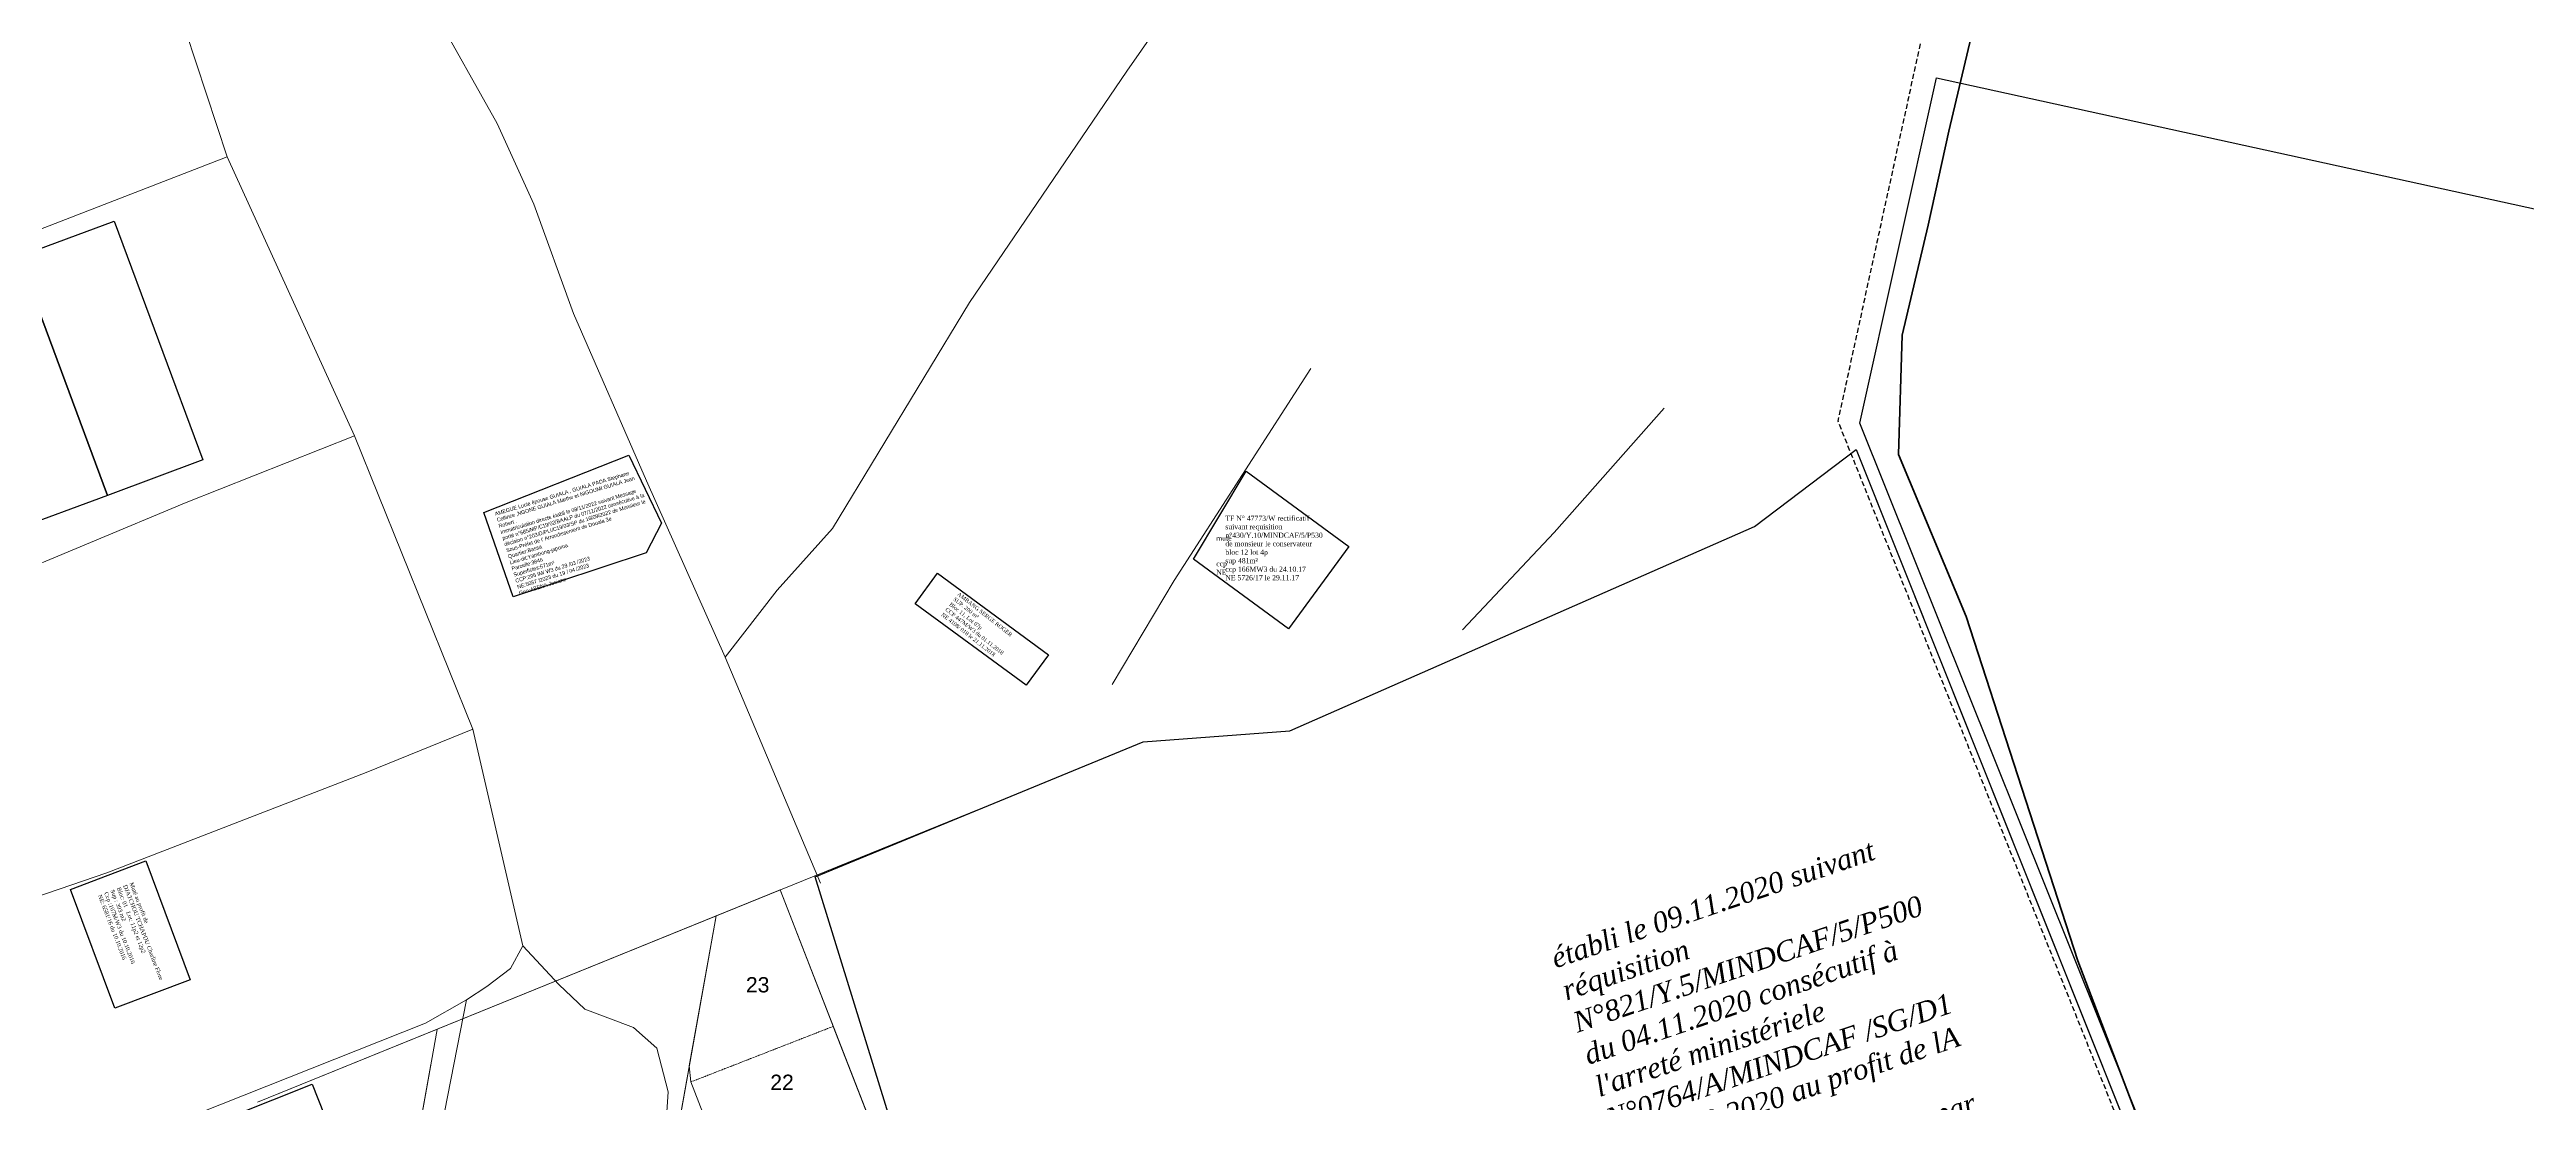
# Model space of a CAD drawing. Header units: millimetres. Extents: x 587399 to 927168, y 438565 to 1444955.
# Drawn here: x 589576.5 to 590062.8, y 443710.9 to 443917.5 of the extents above; entities that cross this region are included whole.
import ezdxf
from ezdxf.enums import TextEntityAlignment as Align

# ---------------------------------------------------------------- set-up
doc = ezdxf.new("R2010")
doc.units = ezdxf.units.MM
doc.header["$LTSCALE"] = 2
doc.linetypes.add('ACAD_ISO03W100', pattern=[30, 12, -18])
doc.linetypes.add('DISCONTINU', pattern=[0.75, 0.5, -0.25])
for name, color, linetype in [('CONTOUR', 130, 'Continuous'), ('end maj 26 02 2021', 7, 'Continuous'), ('MAJ JAN 2022', 1, 'Continuous'), ('TEXTE', 9, 'Continuous'), ('TF 13164 TF 13163 ET TF 45114 ANNULES', 250, 'Continuous')]:
    doc.layers.add(name, color=color, linetype=linetype)
for name, color, linetype, lineweight in [('MAJ APRES LE 13.01.2023', 222, 'Continuous', 30), ('Roads_main1', 10, 'Continuous', 100), ('Roads_others', 24, 'Continuous', 9)]:
    doc.layers.add(name, color=color, linetype=linetype, lineweight=lineweight)
doc.styles.add('Arial 1.0', font='arial.ttf', dxfattribs={"width": 0.99, "height": 0.5})
doc.styles.get("Standard").update_dxf_attribs({"font": 'arial.ttf'})
doc.styles.add('STYLE3', font='tt0012m_.ttf', dxfattribs={"height": 13})
doc.styles.add('Times 1.0', font='times.ttf', dxfattribs={"width": 0.99, "height": 1})

msp = doc.modelspace()

# ---------------------------------------------------------------- linework, layer by layer
at = {"color": 0, "lineweight": 9, "ltscale": 0.0014}
msp.add_line((589761.76, 443769.626), (589617.325, 443710.986), dxfattribs=at)
at = {"color": 0, "linetype": 'ByBlock', "lineweight": 9}
for p, q in [((589617.325, 443710.986), (589719.915, 443752.638)), ((589617.325, 443710.986), (589719.915, 443752.638)), ((589617.325, 443710.986), (589719.915, 443752.638)), ((589617.325, 443710.986), (589719.915, 443752.638)), ((589719.915, 443752.638), (589781.161, 443595.407)), ((589719.915, 443752.638), (589781.161, 443595.407)), ((589828.095, 443474.918), (589719.915, 443752.638)), ((589702.094, 443718.147), (589707.342, 443747.533)), ((589651.343, 443718.372), (589599.308, 443426.993)), ((589702.392, 443714.971), (589702.094, 443718.147)), ((589753.207, 443584.518), (589702.392, 443714.971))]:
    msp.add_line(p, q, dxfattribs=at)
at = {"color": 0, "linetype": 'ACAD_ISO03W100', "lineweight": 9, "ltscale": 0.01}
for p, q in [((589730.346, 443725.86), (589702.392, 443714.971)), ((589702.392, 443714.971), (589730.346, 443725.86))]:
    msp.add_line(p, q, dxfattribs=at)
at = {"color": 0, "linetype": 'ByBlock', "lineweight": 9, "ltscale": 0.0014}
for p, q in [((589730.346, 443725.86), (589737.605, 443707.224)), ((589709.651, 443696.335), (589702.392, 443714.971))]:
    msp.add_line(p, q, dxfattribs=at)
at = {"flags": 128}
for points in [[(589589.199, 443883.888), (589606.615, 443837.019), (589587.867, 443830.053), (589570.451, 443876.922)], [(589570.451, 443876.922), (589587.867, 443830.053), (589569.119, 443823.087), (589551.703, 443869.956)]]:
    msp.add_lwpolyline(points, close=True, dxfattribs=at)
at = {"color": 0, "linetype": 'ByBlock', "lineweight": 9, "flags": 128}
msp.add_lwpolyline([(589719.915, 443752.638), (589828.096, 443474.918), (589647.605, 443413.028), (589707.342, 443747.533)], close=True, dxfattribs=at)
at = {"color": 0, "linetype": 'ByBlock', "lineweight": 9, "ltscale": 0.0014, "flags": 128}
msp.add_lwpolyline([(589652.575, 443725.268), (589599.089, 443425.789)], dxfattribs=at)
at = {"color": 0, "linetype": 'ByBlock', "lineweight": 9}
for p in [(589719.915, 443752.638), (589707.342, 443747.533)]:
    msp.add_point(p, dxfattribs=at)
at = {"layer": 'CONTOUR', "flags": 128}
msp.add_lwpolyline([(589628.08, 443714.513), (589639.102, 443686.612), (589623.616, 443680.494), (589612.594, 443708.396)], close=True, dxfattribs=at)
at = {"layer": 'end maj 26 02 2021', "color": 6, "linetype": 'ByBlock', "lineweight": -3, "ltscale": 0.0014, "flags": 128}
msp.add_lwpolyline([(589748.326, 443685.583), (589726.778, 443755.24), (589791.176, 443781.7), (589820.017, 443783.891), (589911.2, 443823.952), (589931.195, 443839.046), (590045.525, 443552.96)], dxfattribs=at)
msp.add_lwpolyline([(589748.326, 443685.583), (589726.778, 443755.24), (589791.176, 443781.7), (589820.017, 443783.891), (589911.2, 443823.952), (589931.195, 443839.046), (590045.525, 443552.96)], dxfattribs=at)
msp.add_lwpolyline([(589748.326, 443685.583), (589726.778, 443755.24), (589791.176, 443781.7), (589820.017, 443783.891), (589911.2, 443823.952), (589931.195, 443839.046), (590045.525, 443552.96)], dxfattribs=at)
msp.add_lwpolyline([(589748.326, 443685.583), (589726.778, 443755.24), (589791.176, 443781.7), (589820.017, 443783.891), (589911.2, 443823.952), (589931.195, 443839.046), (590045.525, 443552.96)], dxfattribs=at)
at = {"layer": 'end maj 26 02 2021', "color": 150, "lineweight": -3, "flags": 128}
msp.add_lwpolyline([(589931.195, 443839.046), (590045.535, 443552.935)], dxfattribs=at)
msp.add_lwpolyline([(589931.195, 443839.046), (590045.535, 443552.935)], dxfattribs=at)
msp.add_lwpolyline([(589931.195, 443839.046), (590045.535, 443552.935)], dxfattribs=at)
msp.add_lwpolyline([(589931.195, 443839.046), (590045.535, 443552.935)], dxfattribs=at)
at = {"layer": 'end maj 26 02 2021', "color": 3, "flags": 128}
msp.add_lwpolyline([(589811.409, 443834.818), (589831.569, 443820.03), (589819.737, 443803.907), (589801.108, 443817.571)], close=True, dxfattribs=at)
msp.add_lwpolyline([(589811.409, 443834.818), (589831.569, 443820.03), (589819.737, 443803.907), (589801.108, 443817.571)], close=True, dxfattribs=at)
msp.add_lwpolyline([(589811.409, 443834.818), (589831.569, 443820.03), (589819.737, 443803.907), (589801.108, 443817.571)], close=True, dxfattribs=at)
msp.add_lwpolyline([(589811.409, 443834.818), (589831.569, 443820.03), (589819.737, 443803.907), (589801.108, 443817.571)], close=True, dxfattribs=at)
at = {"layer": 'end maj 26 02 2021', "color": 150, "lineweight": -3, "flags": 128}
msp.add_lwpolyline([(589750.809, 443814.771), (589772.589, 443798.798), (589768.202, 443792.813), (589746.435, 443808.8)], close=True, dxfattribs=at)
msp.add_lwpolyline([(589750.809, 443814.771), (589772.589, 443798.798), (589768.202, 443792.813), (589746.435, 443808.8)], close=True, dxfattribs=at)
msp.add_lwpolyline([(589750.809, 443814.771), (589772.589, 443798.798), (589768.202, 443792.813), (589746.435, 443808.8)], close=True, dxfattribs=at)
msp.add_lwpolyline([(589750.809, 443814.771), (589772.589, 443798.798), (589768.202, 443792.813), (589746.435, 443808.8)], close=True, dxfattribs=at)
at = {"layer": 'end maj 26 02 2021', "color": 3, "lineweight": -3, "flags": 128}
msp.add_lwpolyline([(589595.396, 443758.329), (589604.119, 443734.969), (589589.307, 443729.439), (589580.627, 443752.755)], close=True, dxfattribs=at)
msp.add_lwpolyline([(589595.396, 443758.329), (589604.119, 443734.969), (589589.307, 443729.439), (589580.627, 443752.755)], close=True, dxfattribs=at)
msp.add_lwpolyline([(589595.396, 443758.329), (589604.119, 443734.969), (589589.307, 443729.439), (589580.627, 443752.755)], close=True, dxfattribs=at)
msp.add_lwpolyline([(589595.396, 443758.329), (589604.119, 443734.969), (589589.307, 443729.439), (589580.627, 443752.755)], close=True, dxfattribs=at)
at = {"layer": 'MAJ APRES LE 13.01.2023', "flags": 128}
msp.add_lwpolyline([(589690.215, 443837.973), (589696.639, 443824.594), (589693.614, 443818.811), (589667.494, 443810.138), (589661.785, 443826.706), (589690.215, 443837.973)], close=True, dxfattribs=at)
at = {"layer": 'MAJ JAN 2022', "color": 7, "lineweight": 9, "ltscale": 0.0014}
for p, q in [((589719.916, 443752.638), (589707.343, 443747.533)), ((589828.096, 443474.918), (589719.916, 443752.638)), ((589707.343, 443747.533), (589647.606, 443413.028))]:
    msp.add_line(p, q, dxfattribs=at)
at = {"layer": 'Roads_main1'}
msp.add_lwpolyline([(590072.442, 443511.795), (590055.879, 443544.91), (590016.782, 443632.711), (589988.503, 443702.494), (589974.702, 443738.706), (589962.898, 443775.009), (589952.743, 443806.272), (589939.467, 443838.053), (589940.188, 443861.5), (589945.295, 443883.095), (589949.373, 443901.516), (589957.897, 443937.53)], dxfattribs=at)
at = {"layer": 'Roads_others'}
for points in [[(589727.834, 443753.994), (589709.106, 443798.338), (589693.663, 443832.934), (589679.332, 443865.753), (589671.573, 443887.191), (589664.342, 443903.003), (589651.886, 443925.255), (589641.079, 443942.025), (589624.671, 443964.56), (589598.736, 443999.888), (589575.851, 444027.667), (589555.874, 444055.671), (589529.05, 444092.468)], [(589727.834, 443753.994), (589709.106, 443798.338), (589693.663, 443832.934), (589679.332, 443865.753), (589671.573, 443887.191), (589664.342, 443903.003), (589651.886, 443925.255), (589641.079, 443942.025), (589624.671, 443964.56), (589598.736, 443999.888), (589575.851, 444027.667), (589555.874, 444055.671), (589529.05, 444092.468)], [(589709.106, 443798.338), (589719.362, 443811.436), (589730.219, 443823.574), (589757.129, 443867.897), (589787.98, 443913.329), (589824.396, 443965.421), (589840.307, 443985.855), (589849.373, 444000.799), (589857.327, 444017.587), (589863.703, 444036.232)], [(589669.408, 443741.665), (589659.619, 443784.161), (589636.338, 443841.755), (589611.338, 443896.517), (589603.277, 443921.061), (589588.804, 443950.773)], [(589270.31, 443763.16), (589296.278, 443773.533), (589335.572, 443789.988), (589369.052, 443803.253), (589398.89, 443816.968), (589414.371, 443822.743), (589458.571, 443840.021), (589486.251, 443847.222), (589500.911, 443853.007), (589510.065, 443857.228), (589516.91, 443862.265), (589523.012, 443865.521), (589552.11, 443875.753), (589572.354, 443881.4), (589611.338, 443896.517)], [(589824.139, 443854.952), (589797.304, 443813.371), (589785.112, 443792.941)], [(589853.887, 443803.665), (589871.885, 443822.752), (589893.454, 443847.182)], [(589293.44, 443712.752), (589355.943, 443734.105), (589393.527, 443750.337), (589438.031, 443763.624), (589477.237, 443779.183), (589501.43, 443787.487), (589546.896, 443805.131), (589603.29, 443828.633), (589636.338, 443841.755)], [(589459.224, 443707.067), (589489.13, 443719.301), (589539.068, 443738.497), (589561.907, 443747.175), (589587.731, 443756), (589638.634, 443775.716), (589659.619, 443784.161)], [(588972.479, 443366.969), (589015.804, 443394.327), (589035.719, 443407.247), (589105.363, 443448.284), (589168.444, 443490.497), (589212.801, 443518.631), (589225.881, 443526.934), (589279.151, 443555.972), (589323.04, 443584.857), (589345.065, 443596.552), (589386.211, 443615.595), (589409.061, 443623.091), (589426.695, 443629.465), (589451.031, 443639.692), (589478.926, 443654.146), (589531.979, 443677.048), (589557.502, 443688.084), (589601.334, 443707.063), (589650.295, 443726.479), (589658.35, 443731.086), (589662.344, 443733.666), (589666.959, 443737.219), (589669.408, 443741.665)], [(589697.365, 443704.273), (589697.945, 443712.996), (589695.705, 443721.572), (589691.16, 443725.635), (589681.554, 443729.252), (589676.487, 443734.056), (589669.408, 443741.665)], [(589604, 443412.835), (589617.925, 443488.275), (589625.755, 443552.024), (589640.816, 443634.484), (589644.857, 443656.598), (589653.446, 443706.009), (589658.35, 443731.086)]]:
    msp.add_lwpolyline(points, dxfattribs=at)
at = {"layer": 'TEXTE', "color": 0, "lineweight": 30, "flags": 128}
msp.add_lwpolyline([(589989.437, 443700.84), (589931.908, 443844.215), (589946.928, 443912.025), (590564.988, 443776.645)], dxfattribs=at)
at = {"layer": 'TF 13164 TF 13163 ET TF 45114 ANNULES', "linetype": 'DISCONTINU', "lineweight": -3, "flags": 128}
msp.add_lwpolyline([(591061.53, 445042.266), (591101.53, 444954.266), (591206.53, 444604.266), (591351.53, 444369.266), (591516.53, 444349.266), (591656.53, 444287.266), (591901.53, 444294.266), (592206.53, 444362.266), (592496.53, 444369.266), (592650.88, 444526.026), (592816.53, 444694.266), (593031.53, 444354.266), (593267.69, 444041.63), (593177.687, 443861.628), (592952.69, 443676.63), (592895.57, 443501.91), (592952.38, 443543.41), (593005.3, 443527.87), (593026.636, 443499.05), (593056.38, 443449.49), (593133.96, 443493.33), (593165.2, 443554.79), (593264.07, 443591.37), (593375.556, 443584.47), (593418.33, 443582.62), (593465.53, 443558.02), (593485.907, 443471.51), (593335.65, 443462.93), (593055.16, 443327.94), (593105.66, 443176.17), (593120.37, 443175.55), (593137, 443125.57), (593160.73, 443133.47), (593178.09, 443081.28), (593268.23, 443111.28), (593357.91, 442841.81), (593125.015, 442764.307), (592879.692, 442886.629), (592546.53, 442854.266), (592306.53, 442877.266), (592046.53, 442969.266), (591861.53, 443024.266), (591706.53, 443084.266), (591466.53, 443169.266), (591185.53, 443254.266), (590892.53, 443334.266), (590652.53, 443379.266), (590350.53, 443417.266), (590111.56, 443389.826), (590073.83, 443474.166), (590006.29, 443648.326), (589927.63, 443844.616), (590031.73, 444321.016), (590094.72, 444687.696), (590075.84, 444942.176), (590369.53, 444992.266), (590641.53, 444999.266), (590953.53, 445044.266), (591061.53, 445042.266)], dxfattribs=at)
msp.add_lwpolyline([(591061.53, 445042.266), (591101.53, 444954.266), (591206.53, 444604.266), (591351.53, 444369.266), (591516.53, 444349.266), (591656.53, 444287.266), (591901.53, 444294.266), (592206.53, 444362.266), (592496.53, 444369.266), (592650.88, 444526.026), (592816.53, 444694.266), (593031.53, 444354.266), (593267.69, 444041.63), (593177.687, 443861.628), (592952.69, 443676.63), (592895.57, 443501.91), (592952.38, 443543.41), (593005.3, 443527.87), (593026.636, 443499.05), (593056.38, 443449.49), (593133.96, 443493.33), (593165.2, 443554.79), (593264.07, 443591.37), (593375.556, 443584.47), (593418.33, 443582.62), (593465.53, 443558.02), (593485.907, 443471.51), (593335.65, 443462.93), (593055.16, 443327.94), (593105.66, 443176.17), (593120.37, 443175.55), (593137, 443125.57), (593160.73, 443133.47), (593178.09, 443081.28), (593268.23, 443111.28), (593357.91, 442841.81), (593125.015, 442764.307), (592879.692, 442886.629), (592546.53, 442854.266), (592306.53, 442877.266), (592046.53, 442969.266), (591861.53, 443024.266), (591706.53, 443084.266), (591466.53, 443169.266), (591185.53, 443254.266), (590892.53, 443334.266), (590652.53, 443379.266), (590350.53, 443417.266), (590111.56, 443389.826), (590073.83, 443474.166), (590006.29, 443648.326), (589927.63, 443844.616), (590031.73, 444321.016), (590094.72, 444687.696), (590075.84, 444942.176), (590369.53, 444992.266), (590641.53, 444999.266), (590953.53, 445044.266), (591061.53, 445042.266)], dxfattribs=at)

# ---------------------------------------------------------------- texts
at = {"color": 0, "linetype": 'ByBlock', "lineweight": 9, "style": 'Arial 1.0', "width": 0.99}
for s, p in [('23', (589715.515, 443734.032)), ('22', (589720.298, 443714.916))]:
    msp.add_text(s, height=3, dxfattribs=at).set_placement(p, align=Align.MIDDLE)
at = {"layer": 'end maj 26 02 2021', "color": 1, "linetype": 'ByBlock', "lineweight": -3, "ltscale": 0.0014, "insert": (589807.327, 443826.08), "char_height": 1, "width": 17.51153, "attachment_point": 1, "style": 'Times 1.0'}
msp.add_mtext('TF N° 47773/W rectificatif suivant requisition n°430/Y.10/MINDCAF/5/P530 de monsieur le conservateur\\Pbloc 12 lot 4p\\Psup 481m²\\Pccp 166MW3 du 24.10.17\\PNE 5726/17 le 29.11.17', dxfattribs=at)
msp.add_mtext('TF N° 47773/W rectificatif suivant requisition n°430/Y.10/MINDCAF/5/P530 de monsieur le conservateur\\Pbloc 12 lot 4p\\Psup 481m²\\Pccp 166MW3 du 24.10.17\\PNE 5726/17 le 29.11.17', dxfattribs=at)
msp.add_mtext('TF N° 47773/W rectificatif suivant requisition n°430/Y.10/MINDCAF/5/P530 de monsieur le conservateur\\Pbloc 12 lot 4p\\Psup 481m²\\Pccp 166MW3 du 24.10.17\\PNE 5726/17 le 29.11.17', dxfattribs=at)
msp.add_mtext('TF N° 47773/W rectificatif suivant requisition n°430/Y.10/MINDCAF/5/P530 de monsieur le conservateur\\Pbloc 12 lot 4p\\Psup 481m²\\Pccp 166MW3 du 24.10.17\\PNE 5726/17 le 29.11.17', dxfattribs=at)
at = {"layer": 'end maj 26 02 2021', "color": 150, "linetype": 'ByBlock', "lineweight": -3, "ltscale": 0.0014, "insert": (589805.535, 443822.153), "char_height": 1, "width": 17.58145, "attachment_point": 1, "style": 'Times 1.0'}
msp.add_mtext('muté au profit de NGOUAGNIA TSADOUNG Léonce clovis \\Pccp 259WM3 du 03.01.18\\PNE 0060/18 le 08.01.18', dxfattribs=at)
msp.add_mtext('muté au profit de NGOUAGNIA TSADOUNG Léonce clovis \\Pccp 259WM3 du 03.01.18\\PNE 0060/18 le 08.01.18', dxfattribs=at)
msp.add_mtext('muté au profit de NGOUAGNIA TSADOUNG Léonce clovis \\Pccp 259WM3 du 03.01.18\\PNE 0060/18 le 08.01.18', dxfattribs=at)
msp.add_mtext('muté au profit de NGOUAGNIA TSADOUNG Léonce clovis \\Pccp 259WM3 du 03.01.18\\PNE 0060/18 le 08.01.18', dxfattribs=at)
at = {"layer": 'end maj 26 02 2021', "color": 150, "lineweight": -3, "attachment_point": 1}
for s, insert, char_height, width, rotation in [('{\\fTimes New Roman|b0|i0|c186|p18;\\W0.99;\\C256;AMBANG SERGE ROGER\\PSUP. 200 m²\\fTimes New Roman|b0|i0|c0|p18;\\PBloc 11, Lot 07p\\PCCP 447M/W3 du 01.11.2018\\PNE 4108/ 018 le 21.11.2018}', (589755.104, 443811.143), 0.76742, 35.74614, 321.81816), ('{\\fTimes New Roman|b0|i0|c186|p18;\\W0.99;\\C256;AMBANG SERGE ROGER\\PSUP. 200 m²\\fTimes New Roman|b0|i0|c0|p18;\\PBloc 11, Lot 07p\\PCCP 447M/W3 du 01.11.2018\\PNE 4108/ 018 le 21.11.2018}', (589755.104, 443811.143), 0.76742, 35.74614, 321.81816), ('{\\fTimes New Roman|b0|i0|c186|p18;\\W0.99;\\C256;AMBANG SERGE ROGER\\PSUP. 200 m²\\fTimes New Roman|b0|i0|c0|p18;\\PBloc 11, Lot 07p\\PCCP 447M/W3 du 01.11.2018\\PNE 4108/ 018 le 21.11.2018}', (589755.104, 443811.143), 0.76742, 35.74614, 321.81816), ('{\\fTimes New Roman|b0|i0|c186|p18;\\W0.99;\\C256;AMBANG SERGE ROGER\\PSUP. 200 m²\\fTimes New Roman|b0|i0|c0|p18;\\PBloc 11, Lot 07p\\PCCP 447M/W3 du 01.11.2018\\PNE 4108/ 018 le 21.11.2018}', (589755.104, 443811.143), 0.76742, 35.74614, 321.81816), ('{\\fTimes New Roman|b0|i0|c0|p18;\\C1;Muté au profit de \\P\\C256;DJATCHOU TCHAPDU Charline Flore \\PBloc: 01   Lot: 11p2 et 12p2\\PSup : 393 m2\\PCcp :107M/W3 du 10.10.2016\\PNE: 6581/16 du 10.10.2016}', (589592.921, 443754.248), 0.8, 36.34804, 291.10554), ('{\\fTimes New Roman|b0|i0|c0|p18;\\C1;Muté au profit de \\P\\C256;DJATCHOU TCHAPDU Charline Flore \\PBloc: 01   Lot: 11p2 et 12p2\\PSup : 393 m2\\PCcp :107M/W3 du 10.10.2016\\PNE: 6581/16 du 10.10.2016}', (589592.921, 443754.248), 0.8, 36.34804, 291.10554), ('{\\fTimes New Roman|b0|i0|c0|p18;\\C1;Muté au profit de \\P\\C256;DJATCHOU TCHAPDU Charline Flore \\PBloc: 01   Lot: 11p2 et 12p2\\PSup : 393 m2\\PCcp :107M/W3 du 10.10.2016\\PNE: 6581/16 du 10.10.2016}', (589592.921, 443754.248), 0.8, 36.34804, 291.10554), ('{\\fTimes New Roman|b0|i0|c0|p18;\\C1;Muté au profit de \\P\\C256;DJATCHOU TCHAPDU Charline Flore \\PBloc: 01   Lot: 11p2 et 12p2\\PSup : 393 m2\\PCcp :107M/W3 du 10.10.2016\\PNE: 6581/16 du 10.10.2016}', (589592.921, 443754.248), 0.8, 36.34804, 291.10554)]:
    msp.add_mtext(s, dxfattribs=dict(at, insert=insert, char_height=char_height, width=width, rotation=rotation))
at = {"layer": 'end maj 26 02 2021', "color": 150, "linetype": 'ByBlock', "lineweight": -3, "ltscale": 0.0014, "insert": (589870.867, 443741.013), "char_height": 4, "width": 73.671, "attachment_point": 1, "rotation": 18.82595, "style": 'Times 1.0'}
msp.add_mtext("\\A1;{\\fTimes New Roman|b0|i1|c0|p18;\\C6;établi le 09.11.2020 suivant réquisition N°821/Y.5/MINDCAF/5/P500 du 04.11.2020 consécutif à l'arreté ministériele N°0764/A/MINDCAF /SG/D1 du 29.09.2020 au profit de lA Collectivité MBANGA-BAKOKO rep.par M. DIPITA DOUMBE Albert\\PSUP.04ha 26a 35ca\\PCCP.2757M/W3 Du 09.11.2020\\PNE.8106 /2020 le 10.11.2020}", dxfattribs=at)
msp.add_mtext("\\A1;{\\fTimes New Roman|b0|i1|c0|p18;\\C6;établi le 09.11.2020 suivant réquisition N°821/Y.5/MINDCAF/5/P500 du 04.11.2020 consécutif à l'arreté ministériele N°0764/A/MINDCAF /SG/D1 du 29.09.2020 au profit de lA Collectivité MBANGA-BAKOKO rep.par M. DIPITA DOUMBE Albert\\PSUP.04ha 26a 35ca\\PCCP.2757M/W3 Du 09.11.2020\\PNE.8106 /2020 le 10.11.2020}", dxfattribs=at)
msp.add_mtext("\\A1;{\\fTimes New Roman|b0|i1|c0|p18;\\C6;établi le 09.11.2020 suivant réquisition N°821/Y.5/MINDCAF/5/P500 du 04.11.2020 consécutif à l'arreté ministériele N°0764/A/MINDCAF /SG/D1 du 29.09.2020 au profit de lA Collectivité MBANGA-BAKOKO rep.par M. DIPITA DOUMBE Albert\\PSUP.04ha 26a 35ca\\PCCP.2757M/W3 Du 09.11.2020\\PNE.8106 /2020 le 10.11.2020}", dxfattribs=at)
msp.add_mtext("\\A1;{\\fTimes New Roman|b0|i1|c0|p18;\\C6;établi le 09.11.2020 suivant réquisition N°821/Y.5/MINDCAF/5/P500 du 04.11.2020 consécutif à l'arreté ministériele N°0764/A/MINDCAF /SG/D1 du 29.09.2020 au profit de lA Collectivité MBANGA-BAKOKO rep.par M. DIPITA DOUMBE Albert\\PSUP.04ha 26a 35ca\\PCCP.2757M/W3 Du 09.11.2020\\PNE.8106 /2020 le 10.11.2020}", dxfattribs=at)
at = {"layer": 'MAJ APRES LE 13.01.2023', "insert": (589663.589, 443827.567), "char_height": 0.5, "width": 28.12931, "attachment_point": 1, "rotation": 17.00649, "style": 'STYLE3'}
msp.add_mtext("\\P{\\H1.5x;AMEGUE Lucie épouse GUIALA , GUIALA PADA Stephane Collince ,NGONE GUIALA Marthe et NIGOUMI GUIALA Jean Robert .\\P\\A1;\\C1;Immatriculation directe établi le 09/11/2022 suivant Message porté n°685/MP/C19/02/BAALP du 07/11/2022 consécutive à la décision n°203/D/PLI/C19/03/SP du 16/09/2022 de Monsieur le Sous-Préfet de l' Arrondissement de Douala 3e \\P\\C0;Quartier:Bassa\\PLieu-dit:Yambong-japoma\\PParcelle:3846\\PSuperficies:571m²\\PCCP:295 IM/ W3 du 29 /03 /2023\\PNE:5057 /2023 du 19 / 04 /2023\\P\\C1;Geo:ABENA Josiane}", dxfattribs=at)

doc.saveas('drawing.dxf')
